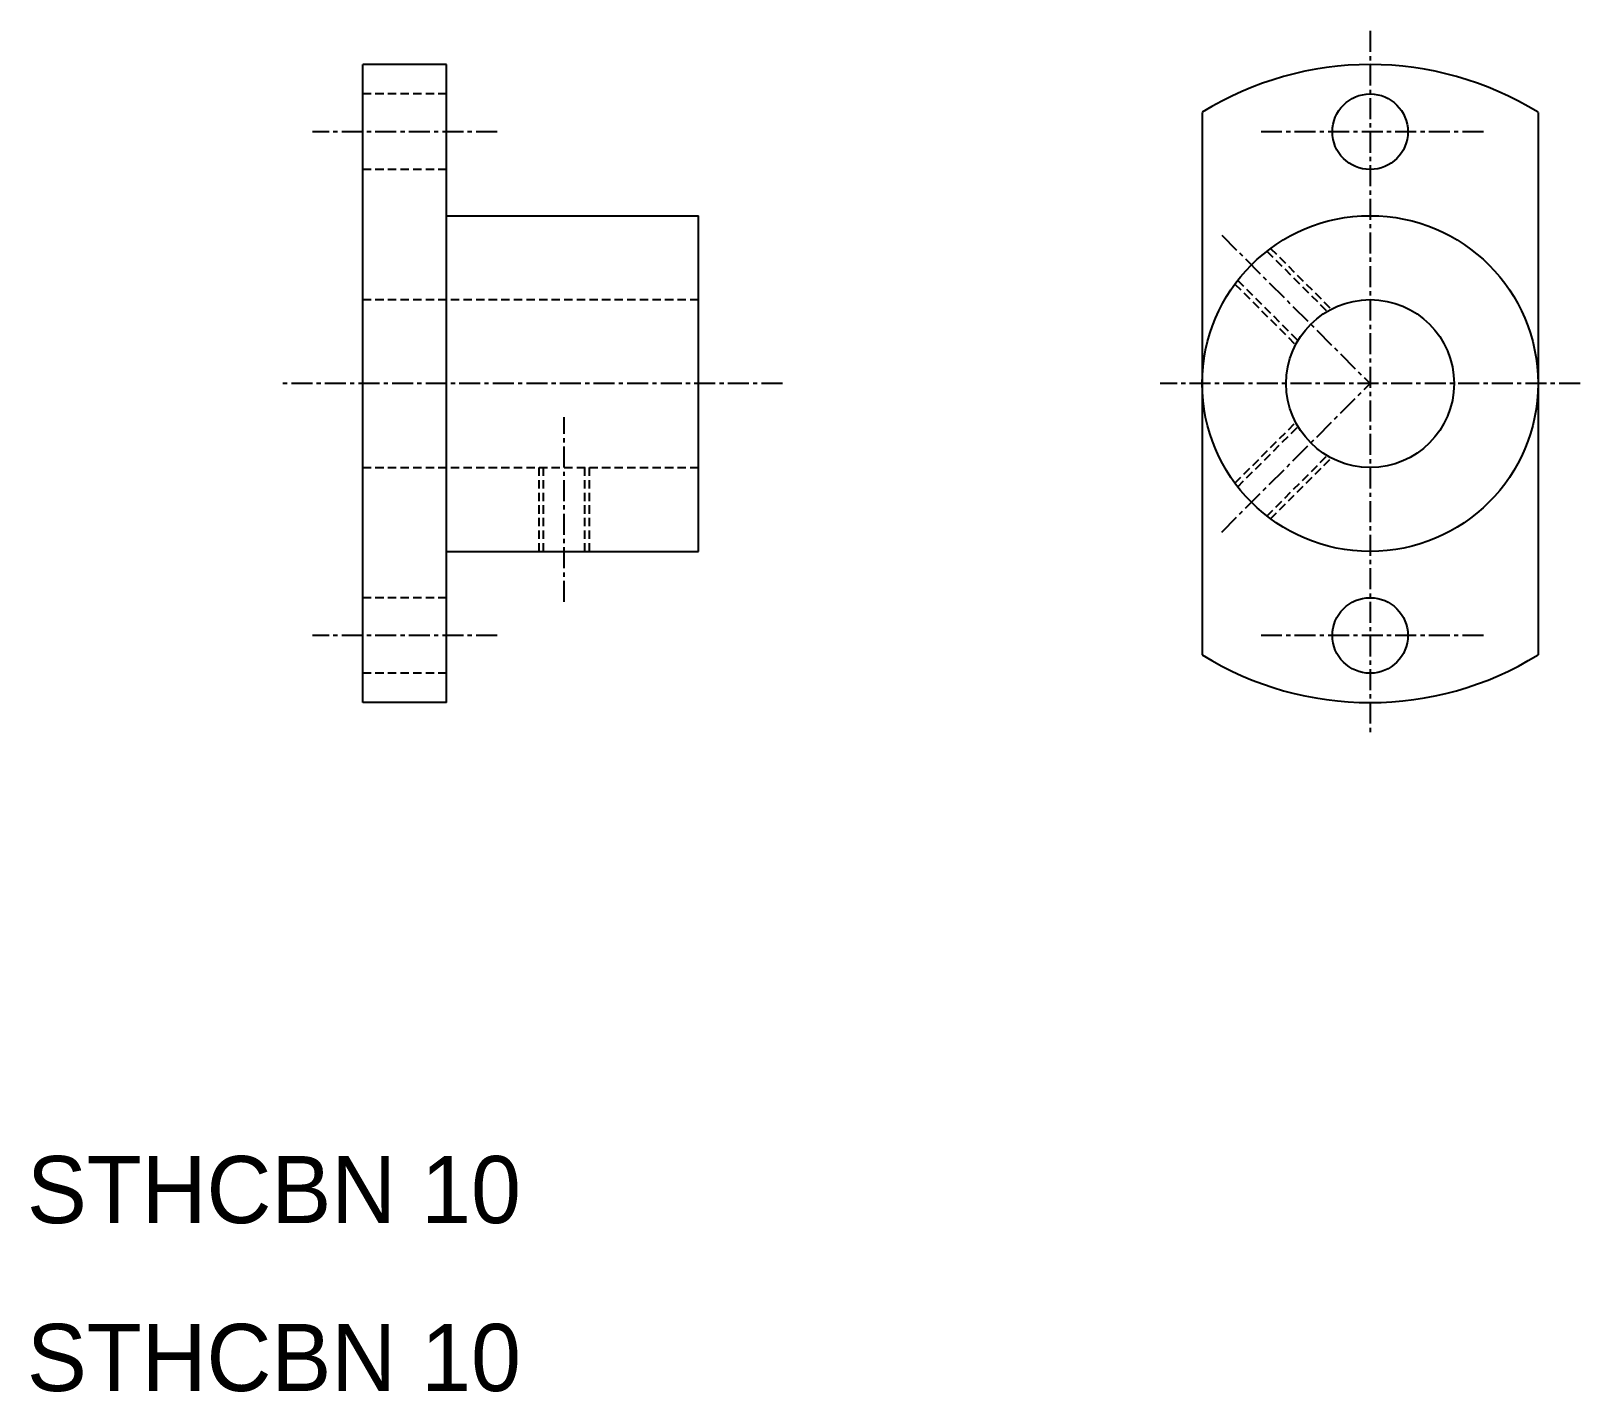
# Model space of a CAD drawing. Extents: x 10.2 to 102.5, y 9.9 to 91.
import ezdxf

# ---------------------------------------------------------------- set-up
doc = ezdxf.new("R2010")
doc.units = 0
doc.linetypes.add('CENTER', pattern=[2, 1.25, -0.25, 0.25, -0.25])
doc.linetypes.add('DASHED', pattern=[0.75, 0.5, -0.25])
doc.layers.get('0').update_dxf_attribs({"linetype": 'CONTINUOUS'})
doc.layers.add('CENTER', color=1, linetype='CENTER')

msp = doc.modelspace()

# ---------------------------------------------------------------- linework, layer by layer
for p, q in [((30, 51), (30, 89)), ((35, 89), (30, 89)), ((35, 51), (35, 89)), ((80, 86.155), (80, 53.845)), ((100, 86.155), (100, 53.845)), ((35, 80), (50, 80)), ((50, 60), (50, 80)), ((35, 60), (50, 60)), ((35, 51), (30, 51))]:
    msp.add_line(p, q)
at = {"color": 3, "linetype": 'DASHED'}
for p, q in [((35, 87.25), (30, 87.25)), ((35, 82.75), (30, 82.75)), ((83.852, 77.887), (87.442, 74.296)), ((84.07, 78.052), (87.688, 74.433)), ((81.948, 75.93), (85.567, 72.312)), ((82.113, 76.148), (85.704, 72.558)), ((30, 75), (50, 75)), ((81.948, 64.07), (85.567, 67.688)), ((82.113, 63.852), (85.704, 67.442)), ((83.852, 62.113), (87.442, 65.704)), ((84.07, 61.948), (87.688, 65.567)), ((30, 65), (50, 65)), ((40.5, 60), (40.5, 65)), ((40.77, 60), (40.77, 65)), ((43.229, 60), (43.229, 65)), ((43.5, 60), (43.5, 65)), ((35, 57.25), (30, 57.25)), ((35, 52.75), (30, 52.75))]:
    msp.add_line(p, q, dxfattribs=at)
for centre, radius in [((90, 85), 2.25), ((90, 70), 10), ((90, 70), 5), ((90, 55), 2.25)]:
    msp.add_circle(centre, radius)
for start, end in [(58.24314, 121.75686), (238.24314, 301.75686)]:
    msp.add_arc((90, 70), 19, start, end)
at = {"layer": 'CENTER', "color": 1, "linetype": 'CENTER'}
for p, q in [((90, 91), (90, 49)), ((38, 85), (27, 85)), ((96.75, 85), (83.25, 85)), ((81.161, 78.839), (90, 70)), ((55, 70), (25, 70)), ((102.5, 70), (77.5, 70)), ((81.161, 61.161), (90, 70)), ((42, 57), (42, 68)), ((38, 55), (27, 55)), ((96.75, 55), (83.25, 55))]:
    msp.add_line(p, q, dxfattribs=at)

# ---------------------------------------------------------------- texts
for p in [(10, 20), (10, 10)]:
    msp.add_text('STHCBN 10', height=4).set_placement(p)

doc.saveas('drawing.dxf')
